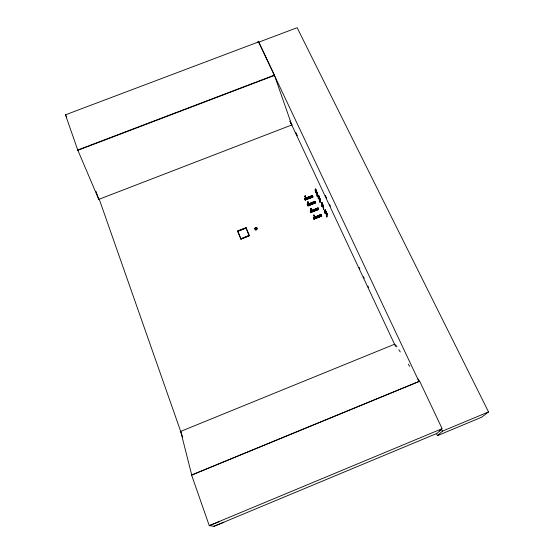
<?xml version="1.0" encoding="UTF-8"?>
<svg xmlns="http://www.w3.org/2000/svg" width="554" height="554" viewBox="0 0 554 554"><rect width="100%" height="100%" fill="white"/><g stroke="black" fill="none" stroke-linecap="round" stroke-linejoin="round"><path stroke-width="0.83" d="M320.87 216.233L320.254 214.938M321.652 205.998L321.812 202.653L321.964 206.289M321.812 206.344L321.812 202.653M323.28 209.44L323.307 206.178M323.446 209.786L323.453 206.123M323.591 209.731L323.619 206.476M305.801 197.778L305.635 199.419L305.074 196.532M325.018 213.235L325.011 209.945L326.888 214.668L326.195 214.107M325.163 213.179L325.212 209.952L325.662 210.52L325.295 210.659M325.184 213.588L325.06 210.008M325.33 213.525L325.212 209.952M325.607 211.309C325.884 214.578 326.715 211.067 325.607 211.303M308.211 202.279L308.315 205.264L307.685 202.002L307.699 202.418M326.652 216.704L326.652 213.428L327.033 213.802L326.971 216.995M326.825 217.057L326.867 213.449M310.787 209.003L311.396 211.829L311.417 209.869M311.396 211.829L311.438 210.451M313.799 215.471L314.374 218.484L314.589 216.946M255.165 228.975L255.713 227.59L256.765 228.629L256.128 229.543L255.165 228.975L255.616 227.673L255.193 228.58M255.616 227.742L256.765 228.629M305.365 196.026L304.97 196.365M305.136 196.289L305.199 195.763M307.809 202.03L308.017 201.808M310.732 209.024L310.683 208.837M310.863 208.782L311.009 208.359M313.723 215.361L313.973 214.987L313.73 215.284M255.352 229.321L255.643 227.798M318.051 216.773L318.308 216.178M314.852 209.668L314.928 210.139M315.337 209.599L315.406 210.077M311.826 203.096L311.902 203.567M312.317 203.553L312.304 203.027M309.291 197.764L309.201 197.203M309.548 197.757L309.451 197.134M309.686 197.66L309.679 197.245M191.608 475.069L419.683 381.207L442.12 428.671L209.246 525.635L191.608 475.069L419.683 381.207M318.993 196.289L318.751 196.94L319.36 198.2L319.353 197.847M322.407 203.74L322.809 205.624L322.449 203.72M311.826 203.131L312.304 203.062M312.373 203.463L311.833 203.477M441.552 429.198L437.03 433.373L213.982 526.3L209.246 525.635M439.682 431.019L441.538 429.302M436.323 433.304L437.425 435.652L442.424 431.144L488.531 411.934L297.131 27.7L258.725 42.201L419.039 381.616M488.531 411.934L481.668 417.21L437.425 435.652M315.572 189.766C316.673 189.184 316.611 192.231 316.777 192.896L315.572 190.382M318.044 216.185L318.051 216.801M314.914 209.641L315.399 209.689M315.344 210.098L314.928 210.111M318.446 195.943L318.779 195.728L319.963 199.121M255.422 228.248L255.713 227.59M321.895 203.353C322.913 203.166 320.586 202.058 322.206 203.214M213.982 526.3L223.885 522.256M180.182 431.608L394.6 344.221M209.384 525.656L219.716 521.439M307.976 205.963L315.545 202.688L307.775 205.548L307.969 205.949L315.6 202.875L314.935 201.407L307.269 204.488L307.47 204.918L315.108 201.843L314.935 201.448L315.094 201.836M319.983 199.952L318.128 196.068L319.367 199.461M315.441 202.515L307.761 205.513L315.434 202.473L315.593 202.861M321.59 202.716L321.978 203.006M322.241 203.159L323.446 206.587L321.569 202.667L321.632 203.477M310.849 208.339L311.23 209.052M310.801 209.246L310.988 210.97M311.362 209.897L311.293 209.024M322.878 204.481L323.114 206.497L321.888 203.948M310.378 211.164L311.154 210.852M317.927 207.958L318.141 208.415L310.475 211.483L310.282 211.067L317.975 207.972L318.64 209.447L310.974 212.521M310.275 211.06L318.003 208.131M310.358 211.233L318.044 208.207M310.323 211.109L318.093 208.262M310.794 211.884L310.6 211.136L310.662 211.538L310.939 211.24M322.809 206.857C319.028 197.695 324.194 209.467 322.802 206.815M310.323 210.894L310.981 212.535L310.78 212.106L318.585 209.301L317.975 208.013L318.135 208.401M310.773 212.099L318.425 208.996L318.633 209.433M310.856 212.272L318.543 209.246L310.884 212.092M324.956 210.742L325.565 212.819L325.018 210.762M325.613 210.541L325.011 209.945M314.416 216.566L314.381 215.866L314.485 216.787M325.607 210.499L327.033 213.802M313.412 217.791L314.187 217.306M321.022 214.633L321.195 215.021L313.522 218.137L313.315 217.687L321.029 214.578L321.701 216.067L313.979 219.052M313.391 217.854L321.029 214.578L313.308 217.68M321.154 214.91L313.509 218.11L321.098 214.82M321.528 215.672L313.813 218.733L314.028 219.183L321.659 215.956M321.694 216.053L321.486 215.617L313.855 218.788M313.405 217.881L313.979 219.038L321.604 215.859M326.202 214.142L326.846 214.689M315.268 189.143L315.905 189.579L317.144 192.937M315.323 189.925C314.45 190.735 318.093 194.939 316.542 193.235L315.247 189.094L317.103 192.958M316.105 190.098L315.877 190.763L316.479 192.016L316.306 190.521M305.171 195.811L305.51 196.393M305.081 196.774L305.697 199.392M305.697 197.612L305.6 197.127L305.739 197.799M305.282 200.084L312.906 197.037L312.241 195.576L304.596 198.651L304.797 199.073L312.359 195.867L304.672 198.81L305.455 198.256M304.804 199.087L312.359 195.867M312.401 196.005L312.2 195.583L304.638 198.706L305.296 200.112L305.088 199.675L312.705 196.628M305.088 199.669L312.788 196.795M305.164 199.835L312.851 196.892L305.129 199.717M319.983 199.156L318.162 195.243L318.398 198.997M319.194 196.712L319.353 197.84M318.446 196.545L319.658 199.08L319.409 197.037M308.218 202.577L308.433 203.678M307.872 205.499L307.311 204.315L308.135 204.101M314.928 201.462L307.269 204.481M307.345 204.655L315.011 201.649M315.053 201.698L307.311 204.53L307.92 205.603M307.581 204.544L307.712 205.326L307.512 204.571L307.643 204.945M308.052 204.606L307.726 204.869M317.11 192.494L317.158 196.268M315.503 189.482L315.489 189.073L315.551 192.868M240.997 238.822L249.106 235.526L240.997 238.822L237.867 231.247L245.969 228.061L249.127 235.623M240.852 239.134L249.439 235.651L240.852 239.134L237.534 231.122L246.114 227.749L249.459 235.748M395.604 346.479L289.929 121.056L291.764 124.969L274.396 75.129L258.683 41.869L65.469 114.817L77.74 150.016L98.771 199.378L292.207 124.795M99.256 199.253L98.792 199.426L95.932 191.268M77.74 150.016L274.396 75.129M77.906 150.286L274.424 75.441M98.771 199.378L99.235 199.205L182.681 437.078M310.933 208.269L310.926 208.761M256.578 228.283L255.782 227.597M318.238 198.651L318.162 195.243L318.792 195.77M318.121 195.264L318.744 195.784M305.309 198.907C305.081 198.297 304.915 200.243 304.839 198.727M305.212 198.976L304.901 198.699L304.963 199.059M311.064 211.192L310.662 211.517M314.014 218.013L313.765 218.539L313.571 217.798M312.733 196.656L312.899 197.03M313.626 218.013L313.696 218.131M255.865 227.749L256.744 229.024M395.563 344.74L396.976 346.894M398.859 349.775L400.272 351.928M408.27 364.151L409.683 366.305M417.681 378.527L419.558 381.401M65.469 114.817L66.799 117.039M307.906 201.753L308.114 202.182M314.014 215.056L314.263 215.617M316.923 192.598L316.992 195.922M326.68 213.546L326.888 213.865M318.73 195.749L319.36 197.058M325.565 212.819L326.251 214.128M313.647 201.968L314.257 203.249M316.68 208.533L317.29 209.828M310.185 196.448L310.794 197.73M318.952 215.464L319.568 216.766M318.211 195.306L318.377 195.652M310.101 198L309.499 196.725M312.186 202.556L312.795 203.796M308.73 197.037L309.333 198.27M312.02 204.156L311.41 202.868M315.053 210.735L314.437 209.44M318.1 217.362L317.484 216.06M441.33 428.817L442.424 431.144M305.974 199.509L305.406 198.159M305.42 198.374L305.967 199.336M311.715 211.877L311.099 210.582M314.021 217.597L314.43 218.463M310.718 211.559L310.441 211.365M295.884 132.628L297.353 135.758M325.281 195.257L326.749 198.394M329.692 204.655L330.426 206.22M359.082 267.291L359.823 268.856M363.493 276.688L364.227 278.253M367.904 286.086L368.639 287.651M311.05 208.567L311.196 208.941M256.509 229.356L255.83 227.798L256.128 229.543M319.81 198.727L319.852 202.065M308.169 202.162L308.211 202.508M313.855 218.782L321.535 215.665M325.281 211.24L326.514 213.809L326.237 211.829M237.867 231.247L245.969 228.061M237.534 231.122L246.114 227.749M180.694 431.4L191.767 475.152M305.012 196.552L305.005 196.206M258.026 41.114L258.233 42.79M305.579 196.67L305.538 197.148M308.086 204.004L308.703 205.499M310.953 196.137L311.563 197.369M314.139 217.21L314.755 218.719M314.166 201.76L314.776 202.999M315.212 209.128L315.828 210.375M315.905 208.851L316.514 210.098M315.288 189.073L315.392 192.529M317.276 192.84L317.303 196.206M317.2 208.325L317.809 209.571M255.699 227.826L255.706 229.529M320.157 199.038L320.164 202.355M319.99 198.692L320.018 202.411M254.667 228.255C255.276 233.788 260.435 225.485 254.667 228.269M312.075 197.162L311.473 195.887L312.075 197.203M320.351 216.406L319.734 215.104L320.351 216.448M313.481 203.519L312.872 202.238L313.481 203.519M318.875 217.002L318.259 215.7L318.875 217.043"/></g></svg>
